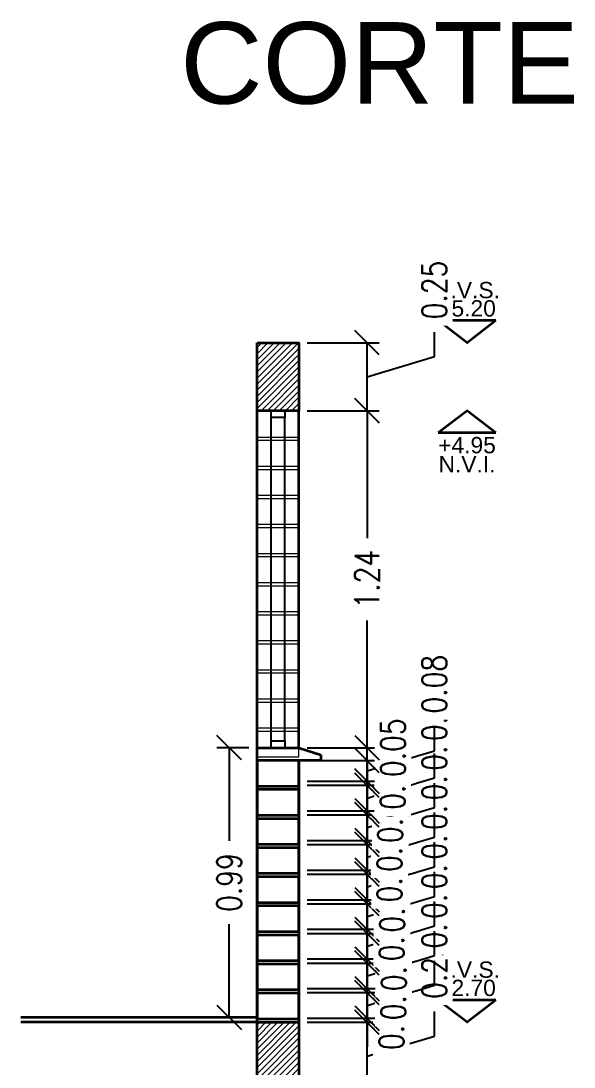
# Model space of a CAD drawing. Header units: metres. Extents: x 45 to 666, y -23 to 325.
# Drawn here: x 213.857 to 215.891, y 67.62 to 71.468 of the extents above; entities that cross this region are included whole.
import ezdxf
from ezdxf.enums import TextEntityAlignment as Align

# ---------------------------------------------------------------- set-up
doc = ezdxf.new("R2010")
doc.units = ezdxf.units.M
doc.header["$LTSCALE"] = 5
doc.header["$MEASUREMENT"] = 0
doc.linetypes.add('HIDDEN', pattern=[0.375, 0.25, -0.125])
doc.layers.get('0').update_dxf_attribs({"color": 30})
doc.layers.get('DEFPOINTS').update_dxf_attribs({"color": 210})
for name, color, linetype, lineweight in [('A-ANNO-DIMS', 3, 'Continuous', 18), ('A-ANNO-NOTE', 7, 'Continuous', 35), ('A-ANNO-TEXT', 3, 'Continuous', 18), ('A-ELEV-MBE1', 7, 'Continuous', 35), ('A-FLOR-OVHD', 3, 'HIDDEN', 18), ('A-GLAZ-FULL', 4, 'Continuous', 25), ('A-WALL-FULL', 7, 'Continuous', 35), ('A-WALL-FULL-EXTR', 7, 'Continuous', 35), ('A-WALL-PATT', 8, 'Continuous', 18)]:
    doc.layers.add(name, color=color, linetype=linetype, lineweight=lineweight)
doc.styles.add('E-ARIAL', font='arial.ttf')
doc.styles.add('E-ROMANS', font='romans.shx', dxfattribs={"width": 0.8})
doc.styles.get("Standard").update_dxf_attribs({"font": 'arial.ttf'})
doc.dimstyles.new('E-0050_TICK_18', dxfattribs={"dimscale": 0.001, "dimtxt": 90, "dimasz": 90, "dimexe": 45, "dimexo": 30, "dimgap": 45, "dimtad": 0, "dimzin": 0, "dimdsep": 46, "dimtxsty": 'E-ROMANS', "dimblk": 'OBLIQUE', "dimcen": 45, "dimclrd": 256, "dimclre": 256, "dimclrt": 256, "dimadec": 0, "dimazin": 0, "dimtfac": 1, "dimtmove": 1, "dimatfit": 3, "dimldrblk": 'OPEN90', "dimfxl": 1, "dimtfill": 1, "dimtolj": 1, "dimtzin": 0, "dimarcsym": 0})

# ---------------------------------------------------------------- blocks, each defined once
blk = doc.blocks.new('TAG-LEVEL-CO')
for points in [[(0.352, 0.272), (-0.352, 0.272)], [(0.352, 0.272), (0, 0), (-0.352, 0.272)]]:
    blk.add_lwpolyline(points)
at = {"style": 'E-ARIAL'}
for tag, p in [('N.P.T.', (0, 0.486)), ('%%P0,00', (0, 0.262))]:
    blk.add_attdef(tag, text='', height=0.2, dxfattribs=at).set_placement(p, align=Align.BOTTOM_CENTER)
blk = doc.blocks.new('_Oblique')
at = {"color": 0, "linetype": 'ByBlock', "lineweight": -2}
blk.add_line((-0.5, -0.5), (0.5, 0.5), dxfattribs=at)
blk = doc.blocks.new('*D426')
at = {"layer": 'A-ANNO-DIMS', "lineweight": -2, "transparency": 16777216}
for p, q in [((215.3772, 67.7336), (215.3772, 67.8236)), ((214.909, 67.7844), (215.1747, 67.7844)), ((215.1297, 67.5344), (215.1297, 67.7844)), ((215.1297, 67.6594), (215.3772, 67.7336)), ((214.909, 67.5344), (215.1747, 67.5344))]:
    blk.add_line(p, q, dxfattribs=at)
at = {"layer": 'DEFPOINTS', "color": 0, "transparency": 16777216}
for p in [(214.879, 67.7844), (215.1297, 67.7844), (214.879, 67.5344)]:
    blk.add_point(p, dxfattribs=at)
at = {"layer": 'A-ANNO-DIMS', "lineweight": -2, "transparency": 16777216, "xscale": 0.09, "yscale": 0.09, "zscale": 0.09}
for p, rotation in [((215.1297, 67.7844), 90), ((215.1297, 67.5344), 270)]:
    blk.add_blockref('_Oblique', p, dxfattribs=dict(at, rotation=rotation))
at = {"layer": 'A-ANNO-DIMS', "transparency": 16777216, "insert": (215.3772, 67.9783), "char_height": 0.09, "attachment_point": 5, "rotation": 90, "style": 'E-ROMANS', "bg_fill": 3, "box_fill_scale": 1.25, "bg_fill_color": 256, "bg_fill_true_color": 13158600, "bg_fill_transparency": 0}
blk.add_mtext('\\A1;0.25', dxfattribs=at)
blk = doc.blocks.new('_Open90')
at = {"color": 0, "linetype": 'ByBlock', "lineweight": -2}
for p, q in [((-0.5, 0.5), (0, 0)), ((0, 0), (-1, 0)), ((0, 0), (-0.5, -0.5))]:
    blk.add_line(p, q, dxfattribs=at)
blk = doc.blocks.new('*D427')
at = {"layer": 'A-ANNO-DIMS', "lineweight": -2, "transparency": 16777216}
for p, q in [((214.909, 70.0344), (215.1747, 70.0344)), ((215.1297, 70.0344), (215.1297, 69.5657)), ((215.1297, 68.7944), (215.1297, 69.2631)), ((214.909, 68.7944), (215.1747, 68.7944))]:
    blk.add_line(p, q, dxfattribs=at)
at = {"layer": 'DEFPOINTS', "color": 0, "transparency": 16777216}
for p in [(214.879, 70.0344), (215.1297, 70.0344), (214.879, 68.7944)]:
    blk.add_point(p, dxfattribs=at)
at = {"layer": 'A-ANNO-DIMS', "lineweight": -2, "transparency": 16777216, "xscale": 0.09, "yscale": 0.09, "zscale": 0.09}
for p, rotation in [((215.1297, 70.0344), 90), ((215.1297, 68.7944), 270)]:
    blk.add_blockref('_Oblique', p, dxfattribs=dict(at, rotation=rotation))
at = {"layer": 'A-ANNO-DIMS', "transparency": 16777216, "insert": (215.1297, 69.4144), "char_height": 0.09, "attachment_point": 5, "rotation": 90, "style": 'E-ROMANS', "bg_fill": 3, "box_fill_scale": 1.25, "bg_fill_color": 256, "bg_fill_true_color": 13158600, "bg_fill_transparency": 0}
blk.add_mtext('\\A1;1.24', dxfattribs=at)
blk = doc.blocks.new('*D428')
at = {"layer": 'A-ANNO-DIMS', "lineweight": -2, "transparency": 16777216}
for p, q in [((215.3772, 70.2336), (215.3772, 70.3236)), ((214.909, 70.2844), (215.1747, 70.2844)), ((215.1297, 70.0344), (215.1297, 70.2844)), ((215.1297, 70.1594), (215.3772, 70.2336)), ((214.909, 70.0344), (215.1747, 70.0344))]:
    blk.add_line(p, q, dxfattribs=at)
at = {"layer": 'DEFPOINTS', "color": 0, "transparency": 16777216}
for p in [(214.879, 70.2844), (215.1297, 70.2844), (214.879, 70.0344)]:
    blk.add_point(p, dxfattribs=at)
at = {"layer": 'A-ANNO-DIMS', "lineweight": -2, "transparency": 16777216, "xscale": 0.09, "yscale": 0.09, "zscale": 0.09}
for p, rotation in [((215.1297, 70.2844), 90), ((215.1297, 70.0344), 270)]:
    blk.add_blockref('_Oblique', p, dxfattribs=dict(at, rotation=rotation))
at = {"layer": 'A-ANNO-DIMS', "transparency": 16777216, "insert": (215.3772, 70.4783), "char_height": 0.09, "attachment_point": 5, "rotation": 90, "style": 'E-ROMANS', "bg_fill": 3, "box_fill_scale": 1.25, "bg_fill_color": 256, "bg_fill_true_color": 13158600, "bg_fill_transparency": 0}
blk.add_mtext('\\A1;0.25', dxfattribs=at)
blk = doc.blocks.new('*D429')
at = {"layer": 'A-ANNO-DIMS', "lineweight": -2, "transparency": 16777216}
for p, q in [((214.695, 68.7944), (214.5775, 68.7944)), ((214.6225, 68.7944), (214.6225, 68.4514)), ((214.6225, 67.8024), (214.6225, 68.1454)), ((214.695, 67.8024), (214.5775, 67.8024))]:
    blk.add_line(p, q, dxfattribs=at)
at = {"layer": 'DEFPOINTS', "color": 0, "transparency": 16777216}
for p in [(214.725, 68.7944), (214.6225, 67.8024), (214.725, 67.8024)]:
    blk.add_point(p, dxfattribs=at)
at = {"layer": 'A-ANNO-DIMS', "lineweight": -2, "transparency": 16777216, "xscale": 0.09, "yscale": 0.09, "zscale": 0.09}
for p, rotation in [((214.6225, 68.7944), 90), ((214.6225, 67.8024), 270)]:
    blk.add_blockref('_Oblique', p, dxfattribs=dict(at, rotation=rotation))
at = {"layer": 'A-ANNO-DIMS', "transparency": 16777216, "insert": (214.6225, 68.2984), "char_height": 0.09, "attachment_point": 5, "rotation": 90, "style": 'E-ROMANS', "bg_fill": 3, "box_fill_scale": 1.25, "bg_fill_color": 256, "bg_fill_true_color": 13158600, "bg_fill_transparency": 0}
blk.add_mtext('\\A1;0.99', dxfattribs=at)
blk = doc.blocks.new('*D65')
at = {"layer": 'A-ANNO-DIMS', "lineweight": -2, "transparency": 16777216}
for p, q in [((215.1297, 67.7994), (215.1297, 67.8894)), ((214.909, 67.7994), (215.1747, 67.7994)), ((214.909, 67.7844), (215.1747, 67.7844)), ((215.1297, 67.7844), (215.1297, 67.7994)), ((215.1297, 67.7844), (215.1297, 67.6944))]:
    blk.add_line(p, q, dxfattribs=at)
at = {"layer": 'DEFPOINTS', "color": 0, "transparency": 16777216}
for p in [(214.879, 67.7994), (214.879, 67.7844), (215.1297, 67.7994)]:
    blk.add_point(p, dxfattribs=at)
at = {"layer": 'A-ANNO-DIMS', "transparency": 16777216, "insert": (215.2194, 67.7902), "char_height": 0.09, "attachment_point": 5, "rotation": 90, "style": 'E-ROMANS', "bg_fill": 3, "box_fill_scale": 1.25, "bg_fill_color": 256, "bg_fill_true_color": 13158600, "bg_fill_transparency": 0}
blk.add_mtext('\\A1;0.02', dxfattribs=at)
at = {"layer": 'A-ANNO-DIMS', "lineweight": -2, "transparency": 16777216, "xscale": 0.09, "yscale": 0.09, "zscale": 0.09}
for p, rotation in [((215.1297, 67.7994), 270), ((215.1297, 67.7844), 90)]:
    blk.add_blockref('_Oblique', p, dxfattribs=dict(at, rotation=rotation))
blk = doc.blocks.new('*D66')
at = {"layer": 'A-ANNO-DIMS', "lineweight": -2, "transparency": 16777216}
for p, q in [((215.3772, 67.9206), (215.3772, 68.0106)), ((215.1297, 67.8464), (215.3772, 67.9206)), ((214.909, 67.8934), (215.1747, 67.8934)), ((215.1297, 67.7994), (215.1297, 67.8934)), ((214.909, 67.7994), (215.1747, 67.7994))]:
    blk.add_line(p, q, dxfattribs=at)
at = {"layer": 'DEFPOINTS', "color": 0, "transparency": 16777216}
for p in [(214.879, 67.8934), (215.1297, 67.8934), (214.879, 67.7994)]:
    blk.add_point(p, dxfattribs=at)
at = {"layer": 'A-ANNO-DIMS', "lineweight": -2, "transparency": 16777216, "xscale": 0.09, "yscale": 0.09, "zscale": 0.09}
for p, rotation in [((215.1297, 67.8934), 90), ((215.1297, 67.7994), 270)]:
    blk.add_blockref('_Oblique', p, dxfattribs=dict(at, rotation=rotation))
at = {"layer": 'A-ANNO-DIMS', "transparency": 16777216, "insert": (215.3772, 68.1636), "char_height": 0.09, "attachment_point": 5, "rotation": 90, "style": 'E-ROMANS', "bg_fill": 3, "box_fill_scale": 1.25, "bg_fill_color": 256, "bg_fill_true_color": 13158600, "bg_fill_transparency": 0}
blk.add_mtext('\\A1;0.09', dxfattribs=at)
blk = doc.blocks.new('*D67')
at = {"layer": 'A-ANNO-DIMS', "lineweight": -2, "transparency": 16777216}
for p, q in [((215.1297, 67.9084), (215.1297, 67.9984)), ((214.909, 67.9084), (215.1747, 67.9084)), ((215.1297, 67.8934), (215.1297, 67.9084)), ((214.909, 67.8934), (215.1747, 67.8934)), ((215.1297, 67.8934), (215.1297, 67.8034))]:
    blk.add_line(p, q, dxfattribs=at)
at = {"layer": 'DEFPOINTS', "color": 0, "transparency": 16777216}
for p in [(214.879, 67.9084), (215.1297, 67.9084), (214.879, 67.8934)]:
    blk.add_point(p, dxfattribs=at)
at = {"layer": 'A-ANNO-DIMS', "transparency": 16777216, "insert": (215.2266, 67.8996), "char_height": 0.09, "attachment_point": 5, "rotation": 90, "style": 'E-ROMANS', "bg_fill": 3, "box_fill_scale": 1.25, "bg_fill_color": 256, "bg_fill_true_color": 13158600, "bg_fill_transparency": 0}
blk.add_mtext('\\A1;0.02', dxfattribs=at)
at = {"layer": 'A-ANNO-DIMS', "lineweight": -2, "transparency": 16777216, "xscale": 0.09, "yscale": 0.09, "zscale": 0.09}
for p, rotation in [((215.1297, 67.9084), 270), ((215.1297, 67.8934), 90)]:
    blk.add_blockref('_Oblique', p, dxfattribs=dict(at, rotation=rotation))
blk = doc.blocks.new('*D68')
at = {"layer": 'A-ANNO-DIMS', "lineweight": -2, "transparency": 16777216}
for p, q in [((215.3772, 68.0296), (215.3772, 68.1196)), ((215.1297, 67.9554), (215.3772, 68.0296)), ((214.909, 68.0024), (215.1747, 68.0024)), ((215.1297, 67.9084), (215.1297, 68.0024)), ((214.909, 67.9084), (215.1747, 67.9084))]:
    blk.add_line(p, q, dxfattribs=at)
at = {"layer": 'DEFPOINTS', "color": 0, "transparency": 16777216}
for p in [(214.879, 68.0024), (215.1297, 68.0024), (214.879, 67.9084)]:
    blk.add_point(p, dxfattribs=at)
at = {"layer": 'A-ANNO-DIMS', "lineweight": -2, "transparency": 16777216, "xscale": 0.09, "yscale": 0.09, "zscale": 0.09}
for p, rotation in [((215.1297, 68.0024), 90), ((215.1297, 67.9084), 270)]:
    blk.add_blockref('_Oblique', p, dxfattribs=dict(at, rotation=rotation))
at = {"layer": 'A-ANNO-DIMS', "transparency": 16777216, "insert": (215.3772, 68.2726), "char_height": 0.09, "attachment_point": 5, "rotation": 90, "style": 'E-ROMANS', "bg_fill": 3, "box_fill_scale": 1.25, "bg_fill_color": 256, "bg_fill_true_color": 13158600, "bg_fill_transparency": 0}
blk.add_mtext('\\A1;0.09', dxfattribs=at)
blk = doc.blocks.new('*D69')
at = {"layer": 'A-ANNO-DIMS', "lineweight": -2, "transparency": 16777216}
for p, q in [((215.1297, 68.0174), (215.1297, 68.1074)), ((214.909, 68.0174), (215.1747, 68.0174)), ((215.1297, 68.0024), (215.1297, 68.0174)), ((214.909, 68.0024), (215.1747, 68.0024)), ((215.1297, 68.0024), (215.1297, 67.9124))]:
    blk.add_line(p, q, dxfattribs=at)
at = {"layer": 'DEFPOINTS', "color": 0, "transparency": 16777216}
for p in [(214.879, 68.0174), (215.1297, 68.0174), (214.879, 68.0024)]:
    blk.add_point(p, dxfattribs=at)
at = {"layer": 'A-ANNO-DIMS', "transparency": 16777216, "insert": (215.228, 68.0067), "char_height": 0.09, "attachment_point": 5, "rotation": 90, "style": 'E-ROMANS', "bg_fill": 3, "box_fill_scale": 1.25, "bg_fill_color": 256, "bg_fill_true_color": 13158600, "bg_fill_transparency": 0}
blk.add_mtext('\\A1;0.02', dxfattribs=at)
at = {"layer": 'A-ANNO-DIMS', "lineweight": -2, "transparency": 16777216, "xscale": 0.09, "yscale": 0.09, "zscale": 0.09}
for p, rotation in [((215.1297, 68.0174), 270), ((215.1297, 68.0024), 90)]:
    blk.add_blockref('_Oblique', p, dxfattribs=dict(at, rotation=rotation))
blk = doc.blocks.new('*D70')
at = {"layer": 'A-ANNO-DIMS', "lineweight": -2, "transparency": 16777216}
for p, q in [((215.3772, 68.1386), (215.3772, 68.2286)), ((215.1297, 68.0644), (215.3772, 68.1386)), ((214.909, 68.1114), (215.1747, 68.1114)), ((215.1297, 68.0174), (215.1297, 68.1114)), ((214.909, 68.0174), (215.1747, 68.0174))]:
    blk.add_line(p, q, dxfattribs=at)
at = {"layer": 'DEFPOINTS', "color": 0, "transparency": 16777216}
for p in [(214.879, 68.1114), (215.1297, 68.1114), (214.879, 68.0174)]:
    blk.add_point(p, dxfattribs=at)
at = {"layer": 'A-ANNO-DIMS', "lineweight": -2, "transparency": 16777216, "xscale": 0.09, "yscale": 0.09, "zscale": 0.09}
for p, rotation in [((215.1297, 68.1114), 90), ((215.1297, 68.0174), 270)]:
    blk.add_blockref('_Oblique', p, dxfattribs=dict(at, rotation=rotation))
at = {"layer": 'A-ANNO-DIMS', "transparency": 16777216, "insert": (215.3772, 68.3816), "char_height": 0.09, "attachment_point": 5, "rotation": 90, "style": 'E-ROMANS', "bg_fill": 3, "box_fill_scale": 1.25, "bg_fill_color": 256, "bg_fill_true_color": 13158600, "bg_fill_transparency": 0}
blk.add_mtext('\\A1;0.09', dxfattribs=at)
blk = doc.blocks.new('*D71')
at = {"layer": 'A-ANNO-DIMS', "lineweight": -2, "transparency": 16777216}
for p, q in [((215.1297, 68.1264), (215.1297, 68.2164)), ((214.909, 68.1264), (215.1747, 68.1264)), ((215.1297, 68.1114), (215.1297, 68.1264)), ((214.909, 68.1114), (215.1747, 68.1114)), ((215.1297, 68.1114), (215.1297, 68.0214))]:
    blk.add_line(p, q, dxfattribs=at)
at = {"layer": 'DEFPOINTS', "color": 0, "transparency": 16777216}
for p in [(214.879, 68.1264), (215.1297, 68.1264), (214.879, 68.1114)]:
    blk.add_point(p, dxfattribs=at)
at = {"layer": 'A-ANNO-DIMS', "transparency": 16777216, "insert": (215.2204, 68.1167), "char_height": 0.09, "attachment_point": 5, "rotation": 90, "style": 'E-ROMANS', "bg_fill": 3, "box_fill_scale": 1.25, "bg_fill_color": 256, "bg_fill_true_color": 13158600, "bg_fill_transparency": 0}
blk.add_mtext('\\A1;0.02', dxfattribs=at)
at = {"layer": 'A-ANNO-DIMS', "lineweight": -2, "transparency": 16777216, "xscale": 0.09, "yscale": 0.09, "zscale": 0.09}
for p, rotation in [((215.1297, 68.1264), 270), ((215.1297, 68.1114), 90)]:
    blk.add_blockref('_Oblique', p, dxfattribs=dict(at, rotation=rotation))
blk = doc.blocks.new('*D72')
at = {"layer": 'A-ANNO-DIMS', "lineweight": -2, "transparency": 16777216}
for p, q in [((215.3772, 68.2476), (215.3772, 68.3376)), ((215.1297, 68.1734), (215.3772, 68.2476)), ((214.909, 68.2204), (215.1747, 68.2204)), ((215.1297, 68.1264), (215.1297, 68.2204)), ((214.909, 68.1264), (215.1747, 68.1264))]:
    blk.add_line(p, q, dxfattribs=at)
at = {"layer": 'DEFPOINTS', "color": 0, "transparency": 16777216}
for p in [(214.879, 68.2204), (215.1297, 68.2204), (214.879, 68.1264)]:
    blk.add_point(p, dxfattribs=at)
at = {"layer": 'A-ANNO-DIMS', "lineweight": -2, "transparency": 16777216, "xscale": 0.09, "yscale": 0.09, "zscale": 0.09}
for p, rotation in [((215.1297, 68.2204), 90), ((215.1297, 68.1264), 270)]:
    blk.add_blockref('_Oblique', p, dxfattribs=dict(at, rotation=rotation))
at = {"layer": 'A-ANNO-DIMS', "transparency": 16777216, "insert": (215.3772, 68.4906), "char_height": 0.09, "attachment_point": 5, "rotation": 90, "style": 'E-ROMANS', "bg_fill": 3, "box_fill_scale": 1.25, "bg_fill_color": 256, "bg_fill_true_color": 13158600, "bg_fill_transparency": 0}
blk.add_mtext('\\A1;0.09', dxfattribs=at)
blk = doc.blocks.new('*D73')
at = {"layer": 'A-ANNO-DIMS', "lineweight": -2, "transparency": 16777216}
for p, q in [((215.1297, 68.2354), (215.1297, 68.3254)), ((214.909, 68.2354), (215.1747, 68.2354)), ((214.909, 68.2204), (215.1747, 68.2204)), ((215.1297, 68.2204), (215.1297, 68.2354)), ((215.1297, 68.2204), (215.1297, 68.1304))]:
    blk.add_line(p, q, dxfattribs=at)
at = {"layer": 'DEFPOINTS', "color": 0, "transparency": 16777216}
for p in [(214.879, 68.2354), (214.879, 68.2204), (215.1297, 68.2354)]:
    blk.add_point(p, dxfattribs=at)
at = {"layer": 'A-ANNO-DIMS', "transparency": 16777216, "insert": (215.2219, 68.2222), "char_height": 0.09, "attachment_point": 5, "rotation": 90, "style": 'E-ROMANS', "bg_fill": 3, "box_fill_scale": 1.25, "bg_fill_color": 256, "bg_fill_true_color": 13158600, "bg_fill_transparency": 0}
blk.add_mtext('\\A1;0.02', dxfattribs=at)
at = {"layer": 'A-ANNO-DIMS', "lineweight": -2, "transparency": 16777216, "xscale": 0.09, "yscale": 0.09, "zscale": 0.09}
for p, rotation in [((215.1297, 68.2354), 270), ((215.1297, 68.2204), 90)]:
    blk.add_blockref('_Oblique', p, dxfattribs=dict(at, rotation=rotation))
blk = doc.blocks.new('*D74')
at = {"layer": 'A-ANNO-DIMS', "lineweight": -2, "transparency": 16777216}
for p, q in [((215.3772, 68.3566), (215.3772, 68.4466)), ((215.1297, 68.2824), (215.3772, 68.3566)), ((214.909, 68.3294), (215.1747, 68.3294)), ((215.1297, 68.2354), (215.1297, 68.3294)), ((214.909, 68.2354), (215.1747, 68.2354))]:
    blk.add_line(p, q, dxfattribs=at)
at = {"layer": 'DEFPOINTS', "color": 0, "transparency": 16777216}
for p in [(214.879, 68.3294), (215.1297, 68.3294), (214.879, 68.2354)]:
    blk.add_point(p, dxfattribs=at)
at = {"layer": 'A-ANNO-DIMS', "lineweight": -2, "transparency": 16777216, "xscale": 0.09, "yscale": 0.09, "zscale": 0.09}
for p, rotation in [((215.1297, 68.3294), 90), ((215.1297, 68.2354), 270)]:
    blk.add_blockref('_Oblique', p, dxfattribs=dict(at, rotation=rotation))
at = {"layer": 'A-ANNO-DIMS', "transparency": 16777216, "insert": (215.3772, 68.5996), "char_height": 0.09, "attachment_point": 5, "rotation": 90, "style": 'E-ROMANS', "bg_fill": 3, "box_fill_scale": 1.25, "bg_fill_color": 256, "bg_fill_true_color": 13158600, "bg_fill_transparency": 0}
blk.add_mtext('\\A1;0.09', dxfattribs=at)
blk = doc.blocks.new('*D75')
at = {"layer": 'A-ANNO-DIMS', "lineweight": -2, "transparency": 16777216}
for p, q in [((215.1297, 68.3444), (215.1297, 68.4344)), ((214.909, 68.3444), (215.1747, 68.3444)), ((214.909, 68.3294), (215.1747, 68.3294)), ((215.1297, 68.3294), (215.1297, 68.2394))]:
    blk.add_line(p, q, dxfattribs=at)
at = {"layer": 'DEFPOINTS', "color": 0, "transparency": 16777216}
for p in [(214.879, 68.3444), (214.879, 68.3294)]:
    blk.add_point(p, dxfattribs=at)
at = {"layer": 'A-ANNO-DIMS', "transparency": 16777216, "insert": (215.2124, 68.3332), "char_height": 0.09, "attachment_point": 5, "rotation": 90, "style": 'E-ROMANS', "bg_fill": 3, "box_fill_scale": 1.25, "bg_fill_color": 256, "bg_fill_true_color": 13158600, "bg_fill_transparency": 0}
blk.add_mtext('\\A1;0.02', dxfattribs=at)
at = {"layer": 'A-ANNO-DIMS', "lineweight": -2, "transparency": 16777216}
blk.add_line((215.1297, 68.3294), (215.1297, 68.3444), dxfattribs=at)
at = {"layer": 'DEFPOINTS', "color": 0, "transparency": 16777216}
blk.add_point((215.1297, 68.3444), dxfattribs=at)
at = {"layer": 'A-ANNO-DIMS', "lineweight": -2, "transparency": 16777216, "xscale": 0.09, "yscale": 0.09, "zscale": 0.09}
for p, rotation in [((215.1297, 68.3444), 270), ((215.1297, 68.3294), 90)]:
    blk.add_blockref('_Oblique', p, dxfattribs=dict(at, rotation=rotation))
blk = doc.blocks.new('*D76')
at = {"layer": 'A-ANNO-DIMS', "lineweight": -2, "transparency": 16777216}
for p, q in [((215.3772, 68.4656), (215.3772, 68.5556)), ((214.909, 68.4384), (215.1747, 68.4384)), ((215.1297, 68.3914), (215.3772, 68.4656)), ((215.1297, 68.3444), (215.1297, 68.4384)), ((214.909, 68.3444), (215.1747, 68.3444))]:
    blk.add_line(p, q, dxfattribs=at)
at = {"layer": 'DEFPOINTS', "color": 0, "transparency": 16777216}
for p in [(214.879, 68.4384), (215.1297, 68.4384), (214.879, 68.3444)]:
    blk.add_point(p, dxfattribs=at)
at = {"layer": 'A-ANNO-DIMS', "lineweight": -2, "transparency": 16777216, "xscale": 0.09, "yscale": 0.09, "zscale": 0.09}
for p, rotation in [((215.1297, 68.4384), 90), ((215.1297, 68.3444), 270)]:
    blk.add_blockref('_Oblique', p, dxfattribs=dict(at, rotation=rotation))
at = {"layer": 'A-ANNO-DIMS', "transparency": 16777216, "insert": (215.3772, 68.7086), "char_height": 0.09, "attachment_point": 5, "rotation": 90, "style": 'E-ROMANS', "bg_fill": 3, "box_fill_scale": 1.25, "bg_fill_color": 256, "bg_fill_true_color": 13158600, "bg_fill_transparency": 0}
blk.add_mtext('\\A1;0.09', dxfattribs=at)
blk = doc.blocks.new('*D77')
at = {"layer": 'A-ANNO-DIMS', "lineweight": -2, "transparency": 16777216}
for p, q in [((215.1297, 68.4534), (215.1297, 68.5434)), ((214.909, 68.4534), (215.1747, 68.4534)), ((214.909, 68.4384), (215.1747, 68.4384)), ((215.1297, 68.4384), (215.1297, 68.3484))]:
    blk.add_line(p, q, dxfattribs=at)
at = {"layer": 'DEFPOINTS', "color": 0, "transparency": 16777216}
for p in [(214.879, 68.4534), (214.879, 68.4384)]:
    blk.add_point(p, dxfattribs=at)
at = {"layer": 'A-ANNO-DIMS', "transparency": 16777216, "insert": (215.2123, 68.4452), "char_height": 0.09, "attachment_point": 5, "rotation": 90, "style": 'E-ROMANS', "bg_fill": 3, "box_fill_scale": 1.25, "bg_fill_color": 256, "bg_fill_true_color": 13158600, "bg_fill_transparency": 0}
blk.add_mtext('\\A1;0.02', dxfattribs=at)
at = {"layer": 'A-ANNO-DIMS', "lineweight": -2, "transparency": 16777216}
blk.add_line((215.1297, 68.4384), (215.1297, 68.4534), dxfattribs=at)
at = {"layer": 'DEFPOINTS', "color": 0, "transparency": 16777216}
blk.add_point((215.1297, 68.4534), dxfattribs=at)
at = {"layer": 'A-ANNO-DIMS', "lineweight": -2, "transparency": 16777216, "xscale": 0.09, "yscale": 0.09, "zscale": 0.09}
for p, rotation in [((215.1297, 68.4534), 270), ((215.1297, 68.4384), 90)]:
    blk.add_blockref('_Oblique', p, dxfattribs=dict(at, rotation=rotation))
blk = doc.blocks.new('*D78')
at = {"layer": 'A-ANNO-DIMS', "lineweight": -2, "transparency": 16777216}
for p, q in [((215.3772, 68.5746), (215.3772, 68.6646)), ((215.1297, 68.5004), (215.3772, 68.5746)), ((214.909, 68.5474), (215.1747, 68.5474)), ((215.1297, 68.4534), (215.1297, 68.5474)), ((214.909, 68.4534), (215.1747, 68.4534))]:
    blk.add_line(p, q, dxfattribs=at)
at = {"layer": 'DEFPOINTS', "color": 0, "transparency": 16777216}
for p in [(214.879, 68.5474), (215.1297, 68.5474), (214.879, 68.4534)]:
    blk.add_point(p, dxfattribs=at)
at = {"layer": 'A-ANNO-DIMS', "lineweight": -2, "transparency": 16777216, "xscale": 0.09, "yscale": 0.09, "zscale": 0.09}
for p, rotation in [((215.1297, 68.5474), 90), ((215.1297, 68.4534), 270)]:
    blk.add_blockref('_Oblique', p, dxfattribs=dict(at, rotation=rotation))
at = {"layer": 'A-ANNO-DIMS', "transparency": 16777216, "insert": (215.3772, 68.8176), "char_height": 0.09, "attachment_point": 5, "rotation": 90, "style": 'E-ROMANS', "bg_fill": 3, "box_fill_scale": 1.25, "bg_fill_color": 256, "bg_fill_true_color": 13158600, "bg_fill_transparency": 0}
blk.add_mtext('\\A1;0.09', dxfattribs=at)
blk = doc.blocks.new('*D79')
at = {"layer": 'A-ANNO-DIMS', "lineweight": -2, "transparency": 16777216}
for p, q in [((215.1297, 68.5624), (215.1297, 68.6524)), ((214.909, 68.5624), (215.1747, 68.5624)), ((214.909, 68.5474), (215.1747, 68.5474)), ((215.1297, 68.5474), (215.1297, 68.4574))]:
    blk.add_line(p, q, dxfattribs=at)
at = {"layer": 'DEFPOINTS', "color": 0, "transparency": 16777216}
for p in [(214.879, 68.5624), (214.879, 68.5474)]:
    blk.add_point(p, dxfattribs=at)
at = {"layer": 'A-ANNO-DIMS', "transparency": 16777216, "insert": (215.2148, 68.5515), "char_height": 0.09, "attachment_point": 5, "rotation": 90, "style": 'E-ROMANS', "bg_fill": 3, "box_fill_scale": 1.25, "bg_fill_color": 256, "bg_fill_true_color": 13158600, "bg_fill_transparency": 0}
blk.add_mtext('\\A1;0.02', dxfattribs=at)
at = {"layer": 'A-ANNO-DIMS', "lineweight": -2, "transparency": 16777216}
blk.add_line((215.1297, 68.5474), (215.1297, 68.5624), dxfattribs=at)
at = {"layer": 'DEFPOINTS', "color": 0, "transparency": 16777216}
blk.add_point((215.1297, 68.5624), dxfattribs=at)
at = {"layer": 'A-ANNO-DIMS', "lineweight": -2, "transparency": 16777216, "xscale": 0.09, "yscale": 0.09, "zscale": 0.09}
for p, rotation in [((215.1297, 68.5624), 270), ((215.1297, 68.5474), 90)]:
    blk.add_blockref('_Oblique', p, dxfattribs=dict(at, rotation=rotation))
blk = doc.blocks.new('*D80')
at = {"layer": 'A-ANNO-DIMS', "lineweight": -2, "transparency": 16777216}
for p, q in [((215.3772, 68.6836), (215.3772, 68.7736)), ((215.1297, 68.6094), (215.3772, 68.6836)), ((214.909, 68.6564), (215.1747, 68.6564)), ((215.1297, 68.5624), (215.1297, 68.6564)), ((214.909, 68.5624), (215.1747, 68.5624))]:
    blk.add_line(p, q, dxfattribs=at)
at = {"layer": 'DEFPOINTS', "color": 0, "transparency": 16777216}
for p in [(214.879, 68.6564), (215.1297, 68.6564), (214.879, 68.5624)]:
    blk.add_point(p, dxfattribs=at)
at = {"layer": 'A-ANNO-DIMS', "lineweight": -2, "transparency": 16777216, "xscale": 0.09, "yscale": 0.09, "zscale": 0.09}
for p, rotation in [((215.1297, 68.6564), 90), ((215.1297, 68.5624), 270)]:
    blk.add_blockref('_Oblique', p, dxfattribs=dict(at, rotation=rotation))
at = {"layer": 'A-ANNO-DIMS', "transparency": 16777216, "insert": (215.3772, 68.9266), "char_height": 0.09, "attachment_point": 5, "rotation": 90, "style": 'E-ROMANS', "bg_fill": 3, "box_fill_scale": 1.25, "bg_fill_color": 256, "bg_fill_true_color": 13158600, "bg_fill_transparency": 0}
blk.add_mtext('\\A1;0.09', dxfattribs=at)
blk = doc.blocks.new('*D81')
at = {"layer": 'A-ANNO-DIMS', "lineweight": -2, "transparency": 16777216}
for p, q in [((215.1297, 68.6714), (215.1297, 68.7614)), ((214.909, 68.6714), (215.1747, 68.6714)), ((215.1297, 68.6564), (215.1297, 68.6714)), ((214.909, 68.6564), (215.1747, 68.6564)), ((215.1297, 68.6564), (215.1297, 68.5664))]:
    blk.add_line(p, q, dxfattribs=at)
at = {"layer": 'DEFPOINTS', "color": 0, "transparency": 16777216}
for p in [(214.879, 68.6714), (215.1297, 68.6714), (214.879, 68.6564)]:
    blk.add_point(p, dxfattribs=at)
at = {"layer": 'A-ANNO-DIMS', "transparency": 16777216, "insert": (215.2237, 68.674), "char_height": 0.09, "attachment_point": 5, "rotation": 90, "style": 'E-ROMANS', "bg_fill": 3, "box_fill_scale": 1.25, "bg_fill_color": 256, "bg_fill_true_color": 13158600, "bg_fill_transparency": 0}
blk.add_mtext('\\A1;0.02', dxfattribs=at)
at = {"layer": 'A-ANNO-DIMS', "lineweight": -2, "transparency": 16777216, "xscale": 0.09, "yscale": 0.09, "zscale": 0.09}
for p, rotation in [((215.1297, 68.6714), 270), ((215.1297, 68.6564), 90)]:
    blk.add_blockref('_Oblique', p, dxfattribs=dict(at, rotation=rotation))
blk = doc.blocks.new('*D82')
at = {"layer": 'A-ANNO-DIMS', "lineweight": -2, "transparency": 16777216}
for p, q in [((215.3772, 68.7836), (215.3772, 68.8736)), ((215.1297, 68.7474), (215.1297, 68.8374)), ((215.1297, 68.7094), (215.3772, 68.7836)), ((214.909, 68.7474), (215.1747, 68.7474)), ((215.1297, 68.6714), (215.1297, 68.7474)), ((215.1297, 68.6714), (215.1297, 68.7474)), ((214.909, 68.6714), (215.1747, 68.6714)), ((215.1297, 68.6714), (215.1297, 68.5814))]:
    blk.add_line(p, q, dxfattribs=at)
at = {"layer": 'DEFPOINTS', "color": 0, "transparency": 16777216}
for p in [(214.879, 68.7474), (215.1297, 68.7474), (214.879, 68.6714)]:
    blk.add_point(p, dxfattribs=at)
at = {"layer": 'A-ANNO-DIMS', "lineweight": -2, "transparency": 16777216, "xscale": 0.09, "yscale": 0.09, "zscale": 0.09}
for p, rotation in [((215.1297, 68.7474), 270), ((215.1297, 68.6714), 90)]:
    blk.add_blockref('_Oblique', p, dxfattribs=dict(at, rotation=rotation))
at = {"layer": 'A-ANNO-DIMS', "transparency": 16777216, "insert": (215.3772, 69.0283), "char_height": 0.09, "attachment_point": 5, "rotation": 90, "style": 'E-ROMANS', "bg_fill": 3, "box_fill_scale": 1.25, "bg_fill_color": 256, "bg_fill_true_color": 13158600, "bg_fill_transparency": 0}
blk.add_mtext('\\A1;0.08', dxfattribs=at)
blk = doc.blocks.new('*D83')
at = {"layer": 'A-ANNO-DIMS', "lineweight": -2, "transparency": 16777216}
for p, q in [((215.1297, 68.7944), (215.1297, 68.8844)), ((214.909, 68.7944), (215.1747, 68.7944)), ((215.1297, 68.7474), (215.1297, 68.7944)), ((214.909, 68.7474), (215.1747, 68.7474)), ((215.1297, 68.7474), (215.1297, 68.6574))]:
    blk.add_line(p, q, dxfattribs=at)
at = {"layer": 'DEFPOINTS', "color": 0, "transparency": 16777216}
for p in [(214.879, 68.7944), (215.1297, 68.7944), (214.879, 68.7474)]:
    blk.add_point(p, dxfattribs=at)
at = {"layer": 'A-ANNO-DIMS', "transparency": 16777216, "insert": (215.2251, 68.7944), "char_height": 0.09, "attachment_point": 5, "rotation": 90, "style": 'E-ROMANS', "bg_fill": 3, "box_fill_scale": 1.25, "bg_fill_color": 256, "bg_fill_true_color": 13158600, "bg_fill_transparency": 0}
blk.add_mtext('\\A1;0.05', dxfattribs=at)
at = {"layer": 'A-ANNO-DIMS', "lineweight": -2, "transparency": 16777216, "xscale": 0.09, "yscale": 0.09, "zscale": 0.09}
for p, rotation in [((215.1297, 68.7944), 270), ((215.1297, 68.7474), 90)]:
    blk.add_blockref('_Oblique', p, dxfattribs=dict(at, rotation=rotation))

msp = doc.modelspace()

# ---------------------------------------------------------------- hatches: boundary and pattern name
at = {"layer": 'A-WALL-PATT'}
h = msp.add_hatch(dxfattribs=at)
h.set_pattern_fill('LINE', color=256, scale=0.005, angle=45, style=0)
h.set_pattern_definition([(45, (-8.444241, 0.974145), (-0.0112253202, 0.0112253202), [])])
h.paths.add_polyline_path([(214.879, 70.2844), (214.725, 70.2844), (214.725, 70.0344), (214.879, 70.0344)])
h.paths.add_polyline_path([(214.879, 67.7844), (214.725, 67.7844), (214.725, 67.5344), (214.879, 67.5344)])
h.paths.add_polyline_path([(213.8566, 65.2844), (213.8566, 65.1236), (214.879, 65.1236), (214.879, 65.2844)])

# ---------------------------------------------------------------- linework, layer by layer
at = {"layer": 'A-ELEV-MBE1'}
for p, q in [((214.725, 68.7944), (214.725, 70.0344)), ((214.879, 68.7944), (214.879, 70.0344)), ((214.725, 67.8024), (213.8566, 67.8024)), ((214.725, 67.7844), (213.8566, 67.7844))]:
    msp.add_line(p, q, dxfattribs=at)
at = {"layer": 'A-GLAZ-FULL'}
for p, q in [((214.777, 68.8194), (214.777, 70.0094)), ((214.827, 68.8194), (214.827, 70.0094))]:
    msp.add_line(p, q, dxfattribs=at)
for points in [[(214.827, 70.0344), (214.827, 70.0094), (214.777, 70.0094), (214.777, 70.0344)], [(214.777, 68.7944), (214.777, 68.8194), (214.827, 68.8194), (214.827, 68.7944)]]:
    msp.add_lwpolyline(points, dxfattribs=at)
at = {"layer": 'A-WALL-FULL'}
for points in [[(214.725, 70.2844), (214.879, 70.2844), (214.879, 70.0344), (214.725, 70.0344)], [(214.725, 67.7844), (214.879, 67.7844), (214.879, 67.5344), (214.725, 67.5344)]]:
    msp.add_lwpolyline(points, close=True, dxfattribs=at)
at = {"layer": 'A-WALL-FULL-EXTR'}
for p, q in [((214.725, 68.7944), (214.879, 68.7944)), ((214.879, 68.7944), (214.9603, 68.7681)), ((214.879, 68.7474), (214.879, 67.7844)), ((214.9603, 68.7474), (214.879, 68.7474)), ((214.9603, 68.7681), (214.9603, 68.7474))]:
    msp.add_line(p, q, dxfattribs=at)
msp.add_lwpolyline([(214.725, 67.7844), (214.725, 68.7944)], dxfattribs=at)

# ---------------------------------------------------------------- block references
at = {"layer": 'A-ANNO-NOTE', "xscale": 0.3000000000000114, "yscale": 0.3000000000000114, "zscale": 0.3000000000000114}
for p, values in [((215.4974, 70.2844), {'%%P0,00': '+5.20', 'N.P.T.': 'N.V.S.'}), ((215.4974, 67.7844), {'%%P0,00': '+2.70', 'N.P.T.': 'N.V.S.'})]:
    msp.add_blockref('TAG-LEVEL-CO', p, dxfattribs=at).add_auto_attribs(values)
at = {"layer": 'A-ANNO-NOTE'}
ref = msp.add_blockref('TAG-LEVEL-CO', (215.4974, 70.0344), dxfattribs=dict(at, xscale=-0.3000000000000114, yscale=0.3000000000000114, zscale=0.3, rotation=180))
ref.add_attrib('%%P0,00', '+4.95', dxfattribs={"layer": '0', "height": 0.06, "rotation": 360, "style": 'E-ARIAL'}).set_placement((215.4974, 69.8597), align=Align.BOTTOM_CENTER)
ref.add_attrib('N.P.T.', 'N.V.I.', dxfattribs={"layer": '0', "height": 0.06, "rotation": 360, "style": 'E-ARIAL'}).set_placement((215.4974, 69.7894), align=Align.BOTTOM_CENTER)

# ---------------------------------------------------------------- texts
at = {"layer": 'A-ANNO-TEXT', "insert": (214.4425, 71.464), "char_height": 0.3, "width": 1.641003, "attachment_point": 1}
msp.add_mtext('CORTE', dxfattribs=at)

# ---------------------------------------------------------------- next in the draw order: dimensions: what is measured, and where the dimension line sits
at = {"layer": 'A-ANNO-DIMS'}
for base, p1, p2, picture, middle in [((215.1297, 70.0344), (214.879, 68.7944), (214.879, 70.0344), '*D427', (215.1297, 69.4144)), ((214.6225, 67.8024), (214.725, 68.7944), (214.725, 67.8024), '*D429', (214.6225, 68.2984)), ((215.1297, 67.7844), (214.879, 67.5344), (214.879, 67.7844), '*D426', (215.3772, 67.8686))]:
    dim = msp.add_linear_dim(base=base, p1=p1, p2=p2, angle=90, dimstyle='E-0050_TICK_18', dxfattribs=at)
    dim.commit()
    dim.dimension.update_dxf_attribs({"geometry": picture, "text_midpoint": middle})

# ---------------------------------------------------------------- next in the draw order: linework, layer by layer
at = {"layer": 'A-FLOR-OVHD'}
for points in [[(214.879, 69.8304), (214.879, 69.9244), (214.725, 69.9244), (214.725, 69.8304)], [(214.879, 69.7234), (214.879, 69.8174), (214.725, 69.8174), (214.725, 69.7234)], [(214.879, 69.6164), (214.879, 69.7104), (214.725, 69.7104), (214.725, 69.6164)], [(214.879, 69.5094), (214.879, 69.6034), (214.725, 69.6034), (214.725, 69.5094)], [(214.879, 69.4024), (214.879, 69.4964), (214.725, 69.4964), (214.725, 69.4024)], [(214.879, 69.2954), (214.879, 69.3894), (214.725, 69.3894), (214.725, 69.2954)], [(214.879, 69.1884), (214.879, 69.2824), (214.725, 69.2824), (214.725, 69.1884)]]:
    msp.add_lwpolyline(points, close=True, dxfattribs=at)

# ---------------------------------------------------------------- next in the draw order: dimensions: what is measured, and where the dimension line sits
at = {"layer": 'A-ANNO-DIMS'}
dim = msp.add_linear_dim(base=(215.1297, 70.2844), p1=(214.879, 70.0344), p2=(214.879, 70.2844), angle=90, dimstyle='E-0050_TICK_18', dxfattribs=at)
dim.commit()
dim.dimension.update_dxf_attribs({"geometry": '*D428', "text_midpoint": (215.3772, 70.3686)})
dim = msp.add_linear_dim(base=(215.1297473838, 67.7993828286), p1=(214.8789782253, 67.7843828286), p2=(214.8789782253, 67.7993828286), angle=90, dimstyle='E-0050_TICK_18', dxfattribs=at)
dim.commit()
dim.dimension.update_dxf_attribs({"geometry": '*D65', "text_midpoint": (215.2194475536, 67.7902237741), "dimtype": 160})

# ---------------------------------------------------------------- next in the draw order: linework, layer by layer
at = {"layer": 'A-FLOR-OVHD'}
msp.add_lwpolyline([(214.879, 69.9374), (214.879, 70.0314), (214.725, 70.0314), (214.725, 69.9374)], close=True, dxfattribs=at)

# ---------------------------------------------------------------- next in the draw order: dimensions: what is measured, and where the dimension line sits
at = {"layer": 'A-ANNO-DIMS'}
dim = msp.add_linear_dim(base=(215.1297, 67.8934), p1=(214.879, 67.7994), p2=(214.879, 67.8934), angle=90, dimstyle='E-0050_TICK_18', dxfattribs=at)
dim.commit()
dim.dimension.update_dxf_attribs({"geometry": '*D66', "text_midpoint": (215.3772, 68.0556)})

# ---------------------------------------------------------------- next in the draw order: dimensions: what is measured, and where the dimension line sits
dim = msp.add_linear_dim(base=(215.1297473838, 67.9083828286), p1=(214.8789782253, 67.8933828286), p2=(214.8789782253, 67.9083828286), angle=90, dimstyle='E-0050_TICK_18', dxfattribs=at)
dim.commit()
dim.dimension.update_dxf_attribs({"geometry": '*D67', "text_midpoint": (215.2265521866, 67.8995785819), "dimtype": 160})

# ---------------------------------------------------------------- next in the draw order: dimensions: what is measured, and where the dimension line sits
dim = msp.add_linear_dim(base=(215.1297, 68.0024), p1=(214.879, 67.9084), p2=(214.879, 68.0024), angle=90, dimstyle='E-0050_TICK_18', dxfattribs=at)
dim.commit()
dim.dimension.update_dxf_attribs({"geometry": '*D68', "text_midpoint": (215.3772, 68.1646)})

# ---------------------------------------------------------------- next in the draw order: dimensions: what is measured, and where the dimension line sits
dim = msp.add_linear_dim(base=(215.1297473838, 68.0173828286), p1=(214.8789782253, 68.0023828286), p2=(214.8789782253, 68.0173828286), angle=90, dimstyle='E-0050_TICK_18', dxfattribs=at)
dim.commit()
dim.dimension.update_dxf_attribs({"geometry": '*D69', "text_midpoint": (215.2279758481, 68.0066516395), "dimtype": 160})

# ---------------------------------------------------------------- next in the draw order: linework, layer by layer
at = {"layer": 'A-WALL-FULL'}
msp.add_lwpolyline([(214.879, 67.7974), (214.879, 67.8914), (214.725, 67.8914), (214.725, 67.7974)], close=True, dxfattribs=at)

# ---------------------------------------------------------------- next in the draw order: dimensions: what is measured, and where the dimension line sits
at = {"layer": 'A-ANNO-DIMS'}
dim = msp.add_linear_dim(base=(215.1297, 68.1114), p1=(214.879, 68.0174), p2=(214.879, 68.1114), angle=90, dimstyle='E-0050_TICK_18', dxfattribs=at)
dim.commit()
dim.dimension.update_dxf_attribs({"geometry": '*D70', "text_midpoint": (215.3772, 68.2736)})

# ---------------------------------------------------------------- next in the draw order: dimensions: what is measured, and where the dimension line sits
dim = msp.add_linear_dim(base=(215.1297473838, 68.1263828286), p1=(214.8789782253, 68.1113828286), p2=(214.8789782253, 68.1263828286), angle=90, dimstyle='E-0050_TICK_18', dxfattribs=at)
dim.commit()
dim.dimension.update_dxf_attribs({"geometry": '*D71', "text_midpoint": (215.2203971677, 68.1166716548), "dimtype": 160})

# ---------------------------------------------------------------- next in the draw order: linework, layer by layer
at = {"layer": 'A-WALL-FULL'}
msp.add_lwpolyline([(214.879, 67.9044), (214.879, 67.9984), (214.725, 67.9984), (214.725, 67.9044)], close=True, dxfattribs=at)

# ---------------------------------------------------------------- next in the draw order: dimensions: what is measured, and where the dimension line sits
at = {"layer": 'A-ANNO-DIMS'}
dim = msp.add_linear_dim(base=(215.1297, 68.2204), p1=(214.879, 68.1264), p2=(214.879, 68.2204), angle=90, dimstyle='E-0050_TICK_18', dxfattribs=at)
dim.commit()
dim.dimension.update_dxf_attribs({"geometry": '*D72', "text_midpoint": (215.3772, 68.3826)})

# ---------------------------------------------------------------- next in the draw order: dimensions: what is measured, and where the dimension line sits
dim = msp.add_linear_dim(base=(215.1297473838, 68.2353828286), p1=(214.8789782253, 68.2203828286), p2=(214.8789782253, 68.2353828286), angle=90, dimstyle='E-0050_TICK_18', dxfattribs=at)
dim.commit()
dim.dimension.update_dxf_attribs({"geometry": '*D73', "text_midpoint": (215.2219385814, 68.2222342885), "dimtype": 160})

# ---------------------------------------------------------------- next in the draw order: linework, layer by layer
at = {"layer": 'A-WALL-FULL'}
msp.add_lwpolyline([(214.879, 68.0114), (214.879, 68.1054), (214.725, 68.1054), (214.725, 68.0114)], close=True, dxfattribs=at)

# ---------------------------------------------------------------- next in the draw order: dimensions: what is measured, and where the dimension line sits
at = {"layer": 'A-ANNO-DIMS'}
dim = msp.add_linear_dim(base=(215.1297, 68.3294), p1=(214.879, 68.2354), p2=(214.879, 68.3294), angle=90, dimstyle='E-0050_TICK_18', dxfattribs=at)
dim.commit()
dim.dimension.update_dxf_attribs({"geometry": '*D74', "text_midpoint": (215.3772, 68.4916)})

# ---------------------------------------------------------------- next in the draw order: dimensions: what is measured, and where the dimension line sits
dim = msp.add_linear_dim(base=(215.1297473838, 68.3443828286), p1=(214.8789782253, 68.3293828286), p2=(214.8789782253, 68.3443828286), angle=90, dimstyle='E-0050_TICK_18', dxfattribs=at)
dim.commit()
dim.dimension.update_dxf_attribs({"geometry": '*D75', "text_midpoint": (215.212366471, 68.3332030842), "dimtype": 160})

# ---------------------------------------------------------------- next in the draw order: linework, layer by layer
at = {"layer": 'A-WALL-FULL'}
msp.add_lwpolyline([(214.879, 68.1184), (214.879, 68.2124), (214.725, 68.2124), (214.725, 68.1184)], close=True, dxfattribs=at)

# ---------------------------------------------------------------- next in the draw order: dimensions: what is measured, and where the dimension line sits
at = {"layer": 'A-ANNO-DIMS'}
dim = msp.add_linear_dim(base=(215.1297, 68.4384), p1=(214.879, 68.3444), p2=(214.879, 68.4384), angle=90, dimstyle='E-0050_TICK_18', dxfattribs=at)
dim.commit()
dim.dimension.update_dxf_attribs({"geometry": '*D76', "text_midpoint": (215.3772, 68.6006)})

# ---------------------------------------------------------------- next in the draw order: dimensions: what is measured, and where the dimension line sits
dim = msp.add_linear_dim(base=(215.1297473838, 68.4533828286), p1=(214.8789782253, 68.4383828286), p2=(214.8789782253, 68.4533828286), angle=90, dimstyle='E-0050_TICK_18', dxfattribs=at)
dim.commit()
dim.dimension.update_dxf_attribs({"geometry": '*D77', "text_midpoint": (215.2123421609, 68.4452098788), "dimtype": 160})

# ---------------------------------------------------------------- next in the draw order: linework, layer by layer
at = {"layer": 'A-WALL-FULL'}
msp.add_lwpolyline([(214.879, 68.2254), (214.879, 68.3194), (214.725, 68.3194), (214.725, 68.2254)], close=True, dxfattribs=at)

# ---------------------------------------------------------------- next in the draw order: dimensions: what is measured, and where the dimension line sits
at = {"layer": 'A-ANNO-DIMS'}
dim = msp.add_linear_dim(base=(215.1297, 68.5474), p1=(214.879, 68.4534), p2=(214.879, 68.5474), angle=90, dimstyle='E-0050_TICK_18', dxfattribs=at)
dim.commit()
dim.dimension.update_dxf_attribs({"geometry": '*D78', "text_midpoint": (215.3772, 68.7096)})

# ---------------------------------------------------------------- next in the draw order: dimensions: what is measured, and where the dimension line sits
dim = msp.add_linear_dim(base=(215.1297473838, 68.5623828286), p1=(214.8789782253, 68.5473828286), p2=(214.8789782253, 68.5623828286), angle=90, dimstyle='E-0050_TICK_18', dxfattribs=at)
dim.commit()
dim.dimension.update_dxf_attribs({"geometry": '*D79', "text_midpoint": (215.2147826692, 68.5514701452), "dimtype": 160})

# ---------------------------------------------------------------- next in the draw order: linework, layer by layer
at = {"layer": 'A-WALL-FULL'}
msp.add_lwpolyline([(214.879, 68.3324), (214.879, 68.4264), (214.725, 68.4264), (214.725, 68.3324)], close=True, dxfattribs=at)

# ---------------------------------------------------------------- next in the draw order: dimensions: what is measured, and where the dimension line sits
at = {"layer": 'A-ANNO-DIMS'}
dim = msp.add_linear_dim(base=(215.1297, 68.6564), p1=(214.879, 68.5624), p2=(214.879, 68.6564), angle=90, dimstyle='E-0050_TICK_18', dxfattribs=at)
dim.commit()
dim.dimension.update_dxf_attribs({"geometry": '*D80', "text_midpoint": (215.3772, 68.8186)})

# ---------------------------------------------------------------- next in the draw order: dimensions: what is measured, and where the dimension line sits
dim = msp.add_linear_dim(base=(215.1297473838, 68.6713828286), p1=(214.8789782253, 68.6563828286), p2=(214.8789782253, 68.6713828286), angle=90, dimstyle='E-0050_TICK_18', dxfattribs=at)
dim.commit()
dim.dimension.update_dxf_attribs({"geometry": '*D81', "text_midpoint": (215.2237489257, 68.6740387056), "dimtype": 160})

# ---------------------------------------------------------------- next in the draw order: linework, layer by layer
at = {"layer": 'A-WALL-FULL'}
msp.add_lwpolyline([(214.879, 68.4394), (214.879, 68.5334), (214.725, 68.5334), (214.725, 68.4394)], close=True, dxfattribs=at)

# ---------------------------------------------------------------- next in the draw order: dimensions: what is measured, and where the dimension line sits
at = {"layer": 'A-ANNO-DIMS'}
dim = msp.add_linear_dim(base=(215.1297, 68.7474), p1=(214.879, 68.6714), p2=(214.879, 68.7474), angle=90, dimstyle='E-0050_TICK_18', dxfattribs=at)
dim.commit()
dim.dimension.update_dxf_attribs({"geometry": '*D82', "text_midpoint": (215.3772, 68.9186)})

# ---------------------------------------------------------------- next in the draw order: linework, layer by layer
at = {"layer": 'A-FLOR-OVHD'}
for points in [[(214.879, 69.0814), (214.879, 69.1754), (214.725, 69.1754), (214.725, 69.0814)], [(214.879, 68.9744), (214.879, 69.0684), (214.725, 69.0684), (214.725, 68.9744)]]:
    msp.add_lwpolyline(points, close=True, dxfattribs=at)

# ---------------------------------------------------------------- next in the draw order: dimensions: what is measured, and where the dimension line sits
at = {"layer": 'A-ANNO-DIMS'}
dim = msp.add_linear_dim(base=(215.1297, 68.7944), p1=(214.879, 68.7474), p2=(214.879, 68.7944), angle=90, dimstyle='E-0050_TICK_18', dxfattribs=at)
dim.commit()
dim.dimension.update_dxf_attribs({"geometry": '*D83', "text_midpoint": (215.2251, 68.7944), "dimtype": 160})

# ---------------------------------------------------------------- next in the draw order: linework, layer by layer
at = {"layer": 'A-FLOR-OVHD'}
for points in [[(214.879, 68.8674), (214.879, 68.9614), (214.725, 68.9614), (214.725, 68.8674)], [(214.879, 68.7604), (214.879, 68.8544), (214.725, 68.8544), (214.725, 68.7604)]]:
    msp.add_lwpolyline(points, close=True, dxfattribs=at)
at = {"layer": 'A-WALL-FULL'}
for points in [[(214.879, 68.6534), (214.879, 68.7474), (214.725, 68.7474), (214.725, 68.6534)], [(214.879, 68.5464), (214.879, 68.6404), (214.725, 68.6404), (214.725, 68.5464)]]:
    msp.add_lwpolyline(points, close=True, dxfattribs=at)

doc.saveas('drawing.dxf')
